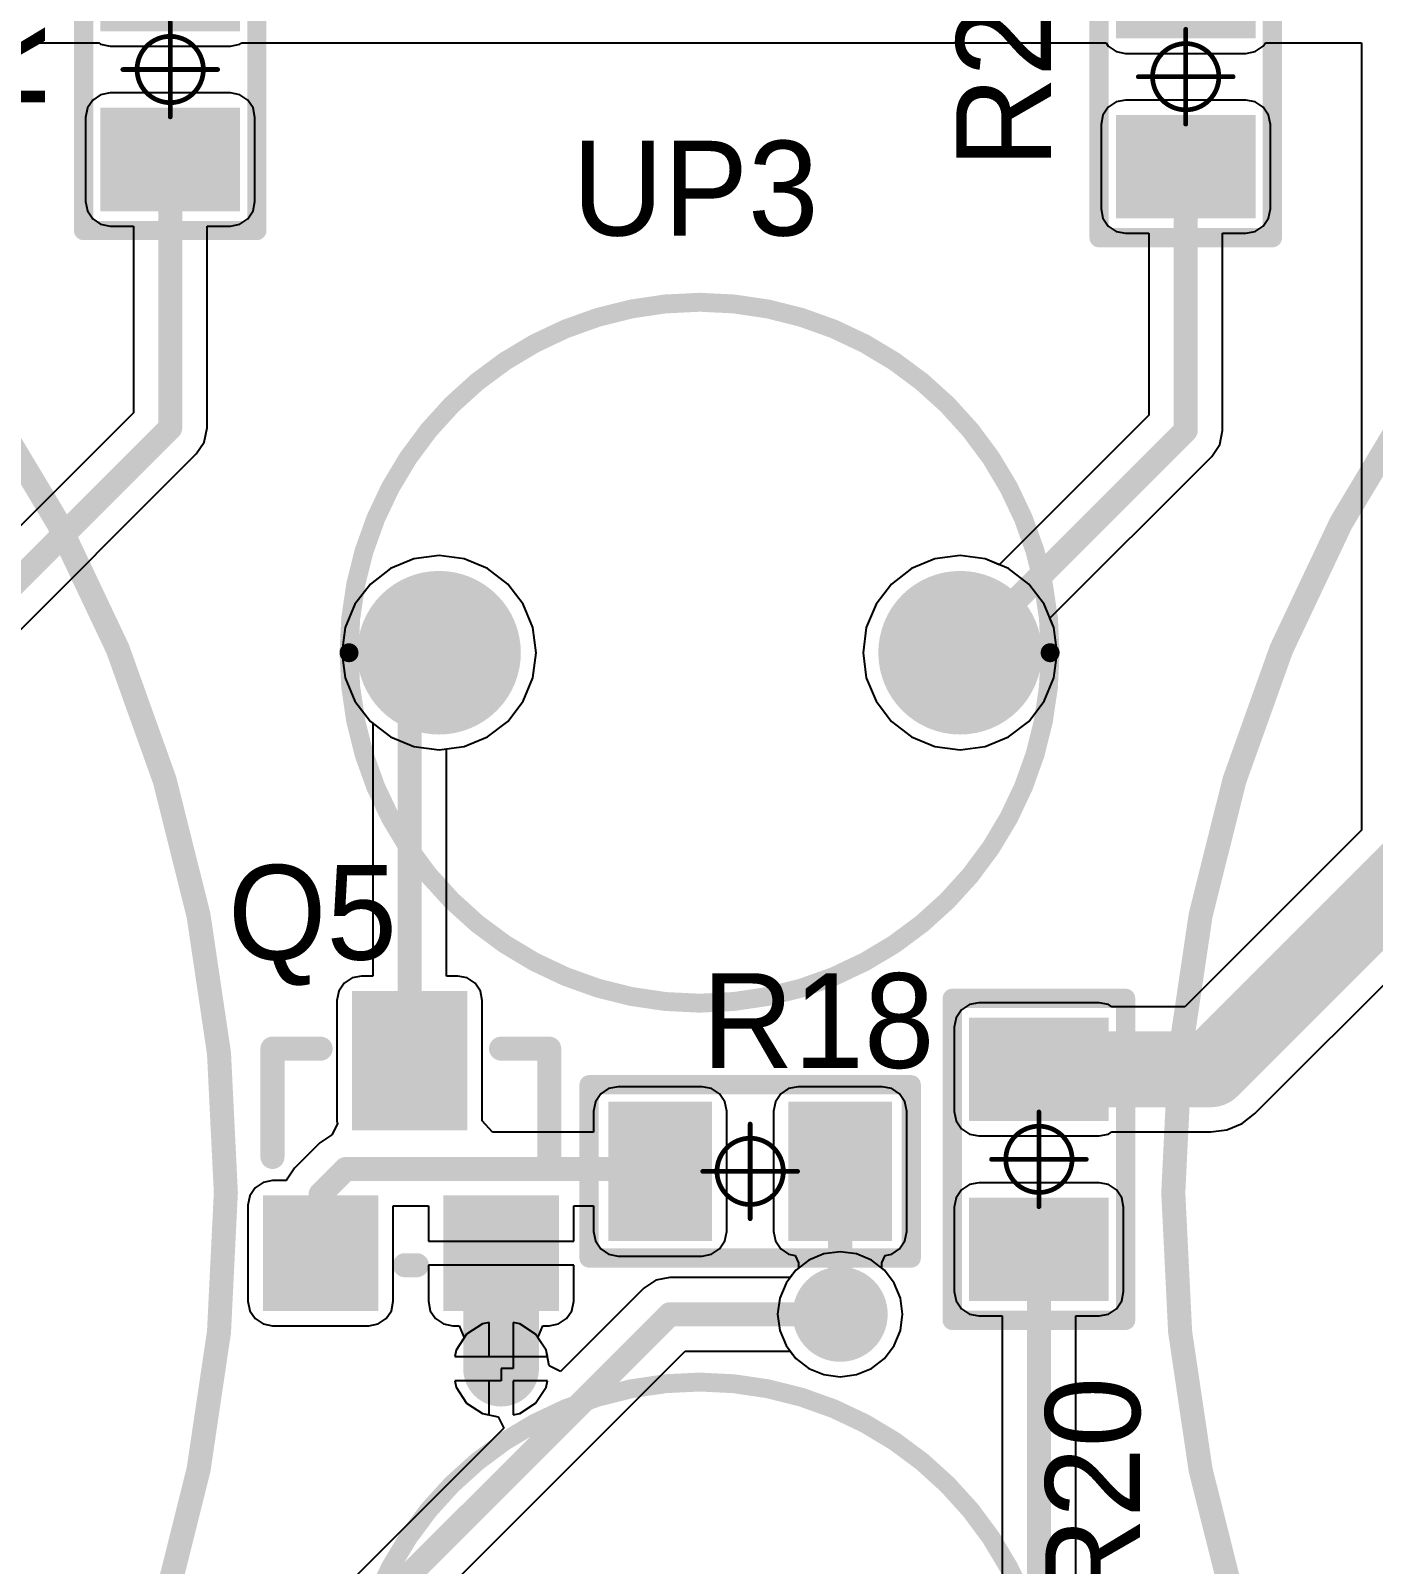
# Model space of a CAD drawing. Header units: millimetres. Extents: x 0.99 to 9.85, y 0.8 to 4.18.
# Drawn here: x 6.411 to 6.969, y 2.913 to 3.55 of the extents above; entities that cross this region are included whole.
import ezdxf

# ---------------------------------------------------------------- set-up
doc = ezdxf.new("R2010")
doc.units = ezdxf.units.MM
doc.header["$MEASUREMENT"] = 0
for name, color, linetype in [('BottomLayer', 5, 'Continuous'), ('BottomSolder', 6, 'Continuous'), ('Mechanical15', 56, 'Continuous'), ('MultiLayer', 9, 'Continuous'), ('PadHoleLayer', 156, 'Continuous'), ('TopLayer', 1, 'Continuous'), ('TopOverlay', 2, 'Continuous'), ('TopPaste', 8, 'Continuous'), ('TopSolder', 216, 'Continuous'), ('ViaHoleLayer', 16, 'Continuous')]:
    doc.layers.add(name, color=color, linetype=linetype)

# ---------------------------------------------------------------- blocks, each defined once
blk = doc.blocks.new('SOT_23_73')
at = {"layer": 'TopLayer'}
for points in [[(0.0195, 0.065), (-0.0205, 0.065), (0.0195, 0.015), (-0.0205, 0.015)], [(-0.0175, -0.02), (-0.0575, -0.02), (-0.0175, -0.06), (-0.0575, -0.06)], [(0.0575, -0.02), (0.0175, -0.02), (0.0575, -0.06), (0.0175, -0.06)]]:
    blk.add_solid(points, dxfattribs=at)
at = {"layer": 'TopOverlay', "const_width": 0.01}
for points in [[(-0.0575, 0), (-0.0575, 0.045)], [(-0.0575, 0.045), (-0.0375, 0.045)], [(0.0375, 0.045), (0.0575, 0.045)], [(0.0575, 0), (0.0575, 0.045)], [(-0.0025, -0.045), (0.0025, -0.045)]]:
    blk.add_lwpolyline(points, dxfattribs=at)
at = {"layer": 'TopOverlay', "const_width": 0.005}
for points in [[(-0.06, 0.045, 1), (-0.055, 0.045, 1)], [(-0.06, 0.045, 1), (-0.055, 0.045, 1)], [(-0.04, 0.045, 1), (-0.035, 0.045, 1)], [(0.035, 0.045, 1), (0.04, 0.045, 1)], [(0.055, 0.045, 1), (0.06, 0.045, 1)], [(0.055, 0.045, 1), (0.06, 0.045, 1)], [(-0.06, 0, 1), (-0.055, 0, 1)], [(0.055, 0, 1), (0.06, 0, 1)], [(-0.005, -0.045, 1), (0, -0.045, 1)], [(0, -0.045, 1), (0.005, -0.045, 1)]]:
    blk.add_lwpolyline(points, format="xyb", close=True, dxfattribs=at)
at = {"layer": 'TopPaste'}
for points in [[(0.0195, 0.065), (-0.0205, 0.065), (0.0195, 0.015), (-0.0205, 0.015)], [(-0.0175, -0.02), (-0.0575, -0.02), (-0.0175, -0.06), (-0.0575, -0.06)], [(0.0575, -0.02), (0.0175, -0.02), (0.0575, -0.06), (0.0175, -0.06)]]:
    blk.add_solid(points, dxfattribs=at)
at = {"layer": 'TopSolder'}
for points in [[(0.0235, 0.069), (-0.0245, 0.069), (0.0235, 0.011), (-0.0245, 0.011)], [(-0.0135, -0.016), (-0.0615, -0.016), (-0.0135, -0.064), (-0.0615, -0.064)], [(0.0615, -0.016), (0.0135, -0.016), (0.0615, -0.064), (0.0135, -0.064)]]:
    blk.add_solid(points, dxfattribs=at)
blk = doc.blocks.new('R_0805_L_78')
at = {"layer": 'Mechanical15', "const_width": 0.00197}
for points in [[(0, 0.01969), (0, -0.01969)], [(-0.01969, 0), (0.01969, 0)]]:
    blk.add_lwpolyline(points, dxfattribs=at)
at = {"layer": 'Mechanical15'}
for points, const_width in [([(-0.00049, 0.01969, 1), (0.00049, 0.01969, 1)], 0.000984), ([(0.01378, 0, 1), (-0.01378, 0, 1)], 0.00197), ([(-0.02018, 0, 1), (-0.01919, 0, 1)], 0.000984), ([(-0.01427, 0, 1), (-0.01329, 0, 1)], 0.000984), ([(0.01329, 0, 1), (0.01427, 0, 1)], 0.000984), ([(0.01919, 0, 1), (0.02018, 0, 1)], 0.000984), ([(-0.00049, -0.01969, 1), (0.00049, -0.01969, 1)], 0.000984)]:
    blk.add_lwpolyline(points, format="xyb", close=True, dxfattribs=dict(at, const_width=const_width))
at = {"layer": 'TopLayer'}
for points in [[(-0.0199, -0.025), (-0.0199, 0.025), (-0.0549, -0.025), (-0.0549, 0.025)], [(0.0549, -0.025), (0.0549, 0.025), (0.0199, -0.025), (0.0199, 0.025)]]:
    blk.add_solid(points, dxfattribs=at)
at = {"layer": 'TopOverlay', "const_width": 0.008}
for points in [[(-0.06693, 0.036), (0.06693, 0.036)], [(-0.06693, 0.036), (-0.06693, -0.036)], [(0.06693, 0.036), (0.06693, -0.036)], [(-0.06693, -0.036), (0.06693, -0.036)]]:
    blk.add_lwpolyline(points, dxfattribs=at)
at = {"layer": 'TopOverlay', "const_width": 0.004}
for points in [[(-0.06893, 0.036, 1), (-0.06493, 0.036, 1)], [(-0.06893, 0.036, 1), (-0.06493, 0.036, 1)], [(0.06493, 0.036, 1), (0.06893, 0.036, 1)], [(0.06493, 0.036, 1), (0.06893, 0.036, 1)], [(-0.06893, -0.036, 1), (-0.06493, -0.036, 1)], [(-0.06893, -0.036, 1), (-0.06493, -0.036, 1)], [(0.06493, -0.036, 1), (0.06893, -0.036, 1)], [(0.06493, -0.036, 1), (0.06893, -0.036, 1)]]:
    blk.add_lwpolyline(points, format="xyb", close=True, dxfattribs=at)
at = {"layer": 'TopPaste'}
for points in [[(-0.0199, -0.025), (-0.0199, 0.025), (-0.0549, -0.025), (-0.0549, 0.025)], [(0.0549, -0.025), (0.0549, 0.025), (0.0199, -0.025), (0.0199, 0.025)]]:
    blk.add_solid(points, dxfattribs=at)
at = {"layer": 'TopSolder'}
for points in [[(-0.0159, -0.029), (-0.0159, 0.029), (-0.0589, -0.029), (-0.0589, 0.029)], [(0.0589, -0.029), (0.0589, 0.029), (0.0159, -0.029), (0.0159, 0.029)]]:
    blk.add_solid(points, dxfattribs=at)
blk = doc.blocks.new('R_0805_L_86')
at = {"layer": 'Mechanical15', "const_width": 0.00197}
for points in [[(0, 0.01969), (0, -0.01969)], [(0.01969, 0), (-0.01969, 0)]]:
    blk.add_lwpolyline(points, dxfattribs=at)
at = {"layer": 'Mechanical15'}
for points, const_width in [([(-0.00049, 0.01969, 1), (0.00049, 0.01969, 1)], 0.000984), ([(0.01378, 0, 1), (-0.01378, 0, 1)], 0.00197), ([(-0.02018, 0, 1), (-0.01919, 0, 1)], 0.000984), ([(-0.01427, 0, 1), (-0.01329, 0, 1)], 0.000984), ([(0.01329, 0, 1), (0.01427, 0, 1)], 0.000984), ([(0.01919, 0, 1), (0.02018, 0, 1)], 0.000984), ([(-0.00049, -0.01969, 1), (0.00049, -0.01969, 1)], 0.000984)]:
    blk.add_lwpolyline(points, format="xyb", close=True, dxfattribs=dict(at, const_width=const_width))
at = {"layer": 'TopLayer'}
for points in [[(-0.0199, -0.025), (-0.0199, 0.025), (-0.0549, -0.025), (-0.0549, 0.025)], [(0.0549, -0.025), (0.0549, 0.025), (0.0199, -0.025), (0.0199, 0.025)]]:
    blk.add_solid(points, dxfattribs=at)
at = {"layer": 'TopOverlay', "const_width": 0.008}
for points in [[(0.06693, 0.036), (-0.06693, 0.036)], [(-0.06693, 0.036), (-0.06693, -0.036)], [(0.06693, 0.036), (0.06693, -0.036)], [(0.06693, -0.036), (-0.06693, -0.036)]]:
    blk.add_lwpolyline(points, dxfattribs=at)
at = {"layer": 'TopOverlay', "const_width": 0.004}
for points in [[(-0.06893, 0.036, 1), (-0.06493, 0.036, 1)], [(-0.06893, 0.036, 1), (-0.06493, 0.036, 1)], [(0.06493, 0.036, 1), (0.06893, 0.036, 1)], [(0.06493, 0.036, 1), (0.06893, 0.036, 1)], [(-0.06893, -0.036, 1), (-0.06493, -0.036, 1)], [(-0.06893, -0.036, 1), (-0.06493, -0.036, 1)], [(0.06493, -0.036, 1), (0.06893, -0.036, 1)], [(0.06493, -0.036, 1), (0.06893, -0.036, 1)]]:
    blk.add_lwpolyline(points, format="xyb", close=True, dxfattribs=at)
at = {"layer": 'TopPaste'}
for points in [[(-0.0199, -0.025), (-0.0199, 0.025), (-0.0549, -0.025), (-0.0549, 0.025)], [(0.0549, -0.025), (0.0549, 0.025), (0.0199, -0.025), (0.0199, 0.025)]]:
    blk.add_solid(points, dxfattribs=at)
at = {"layer": 'TopSolder'}
for points in [[(-0.0159, -0.029), (-0.0159, 0.029), (-0.0589, -0.029), (-0.0589, 0.029)], [(0.0589, -0.029), (0.0589, 0.029), (0.0159, -0.029), (0.0159, 0.029)]]:
    blk.add_solid(points, dxfattribs=at)
blk = doc.blocks.new('R_0805_L_88')
at = {"layer": 'Mechanical15', "const_width": 0.00197}
for points in [[(0, -0.01969), (0, 0.01969)], [(0.01969, 0), (-0.01969, 0)]]:
    blk.add_lwpolyline(points, dxfattribs=at)
at = {"layer": 'Mechanical15'}
for points, const_width in [([(-0.00049, 0.01969, 1), (0.00049, 0.01969, 1)], 0.000984), ([(0.01378, 0, 1), (-0.01378, 0, 1)], 0.00197), ([(-0.02018, 0, 1), (-0.01919, 0, 1)], 0.000984), ([(-0.01427, 0, 1), (-0.01329, 0, 1)], 0.000984), ([(0.01329, 0, 1), (0.01427, 0, 1)], 0.000984), ([(0.01919, 0, 1), (0.02018, 0, 1)], 0.000984), ([(-0.00049, -0.01969, 1), (0.00049, -0.01969, 1)], 0.000984)]:
    blk.add_lwpolyline(points, format="xyb", close=True, dxfattribs=dict(at, const_width=const_width))
at = {"layer": 'TopLayer'}
for points in [[(-0.0199, -0.025), (-0.0199, 0.025), (-0.0549, -0.025), (-0.0549, 0.025)], [(0.0549, -0.025), (0.0549, 0.025), (0.0199, -0.025), (0.0199, 0.025)]]:
    blk.add_solid(points, dxfattribs=at)
at = {"layer": 'TopOverlay', "const_width": 0.008}
for points in [[(0.06693, 0.036), (-0.06693, 0.036)], [(-0.06693, -0.036), (-0.06693, 0.036)], [(0.06693, -0.036), (0.06693, 0.036)], [(0.06693, -0.036), (-0.06693, -0.036)]]:
    blk.add_lwpolyline(points, dxfattribs=at)
at = {"layer": 'TopOverlay', "const_width": 0.004}
for points in [[(-0.06893, 0.036, 1), (-0.06493, 0.036, 1)], [(-0.06893, 0.036, 1), (-0.06493, 0.036, 1)], [(0.06493, 0.036, 1), (0.06893, 0.036, 1)], [(0.06493, 0.036, 1), (0.06893, 0.036, 1)], [(-0.06893, -0.036, 1), (-0.06493, -0.036, 1)], [(-0.06893, -0.036, 1), (-0.06493, -0.036, 1)], [(0.06493, -0.036, 1), (0.06893, -0.036, 1)], [(0.06493, -0.036, 1), (0.06893, -0.036, 1)]]:
    blk.add_lwpolyline(points, format="xyb", close=True, dxfattribs=at)
at = {"layer": 'TopPaste'}
for points in [[(-0.0199, -0.025), (-0.0199, 0.025), (-0.0549, -0.025), (-0.0549, 0.025)], [(0.0549, -0.025), (0.0549, 0.025), (0.0199, -0.025), (0.0199, 0.025)]]:
    blk.add_solid(points, dxfattribs=at)
at = {"layer": 'TopSolder'}
for points in [[(-0.0159, -0.029), (-0.0159, 0.029), (-0.0589, -0.029), (-0.0589, 0.029)], [(0.0589, -0.029), (0.0589, 0.029), (0.0159, -0.029), (0.0159, 0.029)]]:
    blk.add_solid(points, dxfattribs=at)
blk = doc.blocks.new('R_0805_L_89')
at = {"layer": 'Mechanical15', "const_width": 0.00197}
for points in [[(0, -0.01969), (0, 0.01969)], [(0.01969, 0), (-0.01969, 0)]]:
    blk.add_lwpolyline(points, dxfattribs=at)
at = {"layer": 'Mechanical15'}
for points, const_width in [([(-0.00049, 0.01969, 1), (0.00049, 0.01969, 1)], 0.000984), ([(0.01378, 0, 1), (-0.01378, 0, 1)], 0.00197), ([(-0.02018, 0, 1), (-0.01919, 0, 1)], 0.000984), ([(-0.01427, 0, 1), (-0.01329, 0, 1)], 0.000984), ([(0.01329, 0, 1), (0.01427, 0, 1)], 0.000984), ([(0.01919, 0, 1), (0.02018, 0, 1)], 0.000984), ([(-0.00049, -0.01969, 1), (0.00049, -0.01969, 1)], 0.000984)]:
    blk.add_lwpolyline(points, format="xyb", close=True, dxfattribs=dict(at, const_width=const_width))
at = {"layer": 'TopLayer'}
for points in [[(-0.0199, -0.025), (-0.0199, 0.025), (-0.0549, -0.025), (-0.0549, 0.025)], [(0.0549, -0.025), (0.0549, 0.025), (0.0199, -0.025), (0.0199, 0.025)]]:
    blk.add_solid(points, dxfattribs=at)
at = {"layer": 'TopOverlay', "const_width": 0.008}
for points in [[(0.06693, 0.036), (-0.06693, 0.036)], [(-0.06693, -0.036), (-0.06693, 0.036)], [(0.06693, -0.036), (0.06693, 0.036)], [(0.06693, -0.036), (-0.06693, -0.036)]]:
    blk.add_lwpolyline(points, dxfattribs=at)
at = {"layer": 'TopOverlay', "const_width": 0.004}
for points in [[(-0.06893, 0.036, 1), (-0.06493, 0.036, 1)], [(-0.06893, 0.036, 1), (-0.06493, 0.036, 1)], [(0.06493, 0.036, 1), (0.06893, 0.036, 1)], [(0.06493, 0.036, 1), (0.06893, 0.036, 1)], [(-0.06893, -0.036, 1), (-0.06493, -0.036, 1)], [(-0.06893, -0.036, 1), (-0.06493, -0.036, 1)], [(0.06493, -0.036, 1), (0.06893, -0.036, 1)], [(0.06493, -0.036, 1), (0.06893, -0.036, 1)]]:
    blk.add_lwpolyline(points, format="xyb", close=True, dxfattribs=at)
at = {"layer": 'TopPaste'}
for points in [[(-0.0199, -0.025), (-0.0199, 0.025), (-0.0549, -0.025), (-0.0549, 0.025)], [(0.0549, -0.025), (0.0549, 0.025), (0.0199, -0.025), (0.0199, 0.025)]]:
    blk.add_solid(points, dxfattribs=at)
at = {"layer": 'TopSolder'}
for points in [[(-0.0159, -0.029), (-0.0159, 0.029), (-0.0589, -0.029), (-0.0589, 0.029)], [(0.0589, -0.029), (0.0589, 0.029), (0.0159, -0.029), (0.0159, 0.029)]]:
    blk.add_solid(points, dxfattribs=at)
blk = doc.blocks.new('QS30_1_99')
at = {"layer": 'TopOverlay'}
for points, const_width in [([(0.59055, 0, 1), (-0.59055, 0, 1)], 0.01), ([(0.58805, 0, 1), (0.59305, 0, 1)], 0.005)]:
    blk.add_lwpolyline(points, format="xyb", close=True, dxfattribs=dict(at, const_width=const_width))
blk = doc.blocks.new('QS30_1_100')
at = {"layer": 'TopOverlay'}
for points, const_width in [([(0.59055, 0, 1), (-0.59055, 0, 1)], 0.01), ([(-0.59305, 0, 1), (-0.58805, 0, 1)], 0.005)]:
    blk.add_lwpolyline(points, format="xyb", close=True, dxfattribs=dict(at, const_width=const_width))
blk = doc.blocks.new('N____104')
at = {"layer": 'BottomLayer', "const_width": 0.03}
for points in [[(-0.12327, 0, 1), (-0.09327, 0, 1)], [(0.09327, 0, 1), (0.12327, 0, 1)]]:
    blk.add_lwpolyline(points, format="xyb", close=True, dxfattribs=at)
at = {"layer": 'BottomSolder', "const_width": 0.034}
for points in [[(-0.12527, 0, 1), (-0.09127, 0, 1)], [(0.09127, 0, 1), (0.12527, 0, 1)]]:
    blk.add_lwpolyline(points, format="xyb", close=True, dxfattribs=at)
at = {"layer": 'MultiLayer', "const_width": 0.03}
for points in [[(-0.12327, 0, 1), (-0.09327, 0, 1)], [(0.09327, 0, 1), (0.12327, 0, 1)]]:
    blk.add_lwpolyline(points, format="xyb", close=True, dxfattribs=at)
at = {"layer": 'PadHoleLayer', "const_width": 0.01575}
for points in [[(-0.11614, 0, 1), (-0.10039, 0, 1)], [(0.10039, 0, 1), (0.11614, 0, 1)]]:
    blk.add_lwpolyline(points, format="xyb", close=True, dxfattribs=at)
at = {"layer": 'TopLayer', "const_width": 0.03}
for points in [[(-0.12327, 0, 1), (-0.09327, 0, 1)], [(0.09327, 0, 1), (0.12327, 0, 1)]]:
    blk.add_lwpolyline(points, format="xyb", close=True, dxfattribs=at)
at = {"layer": 'TopOverlay'}
for points, const_width in [([(0.14567, 0, 1), (-0.14567, 0, 1)], 0.00787), ([(-0.14764, 0, 1), (-0.1437, 0, 1)], 0.00394), ([(0.1437, 0, 1), (0.14764, 0, 1)], 0.00394)]:
    blk.add_lwpolyline(points, format="xyb", close=True, dxfattribs=dict(at, const_width=const_width))
at = {"layer": 'TopSolder', "const_width": 0.034}
for points in [[(-0.12527, 0, 1), (-0.09127, 0, 1)], [(0.09127, 0, 1), (0.12527, 0, 1)]]:
    blk.add_lwpolyline(points, format="xyb", close=True, dxfattribs=at)
blk = doc.blocks.new('N____105')
at = {"layer": 'BottomLayer', "const_width": 0.03}
for points in [[(-0.12327, 0, 1), (-0.09327, 0, 1)], [(0.09327, 0, 1), (0.12327, 0, 1)]]:
    blk.add_lwpolyline(points, format="xyb", close=True, dxfattribs=at)
at = {"layer": 'BottomSolder', "const_width": 0.034}
for points in [[(-0.12527, 0, 1), (-0.09127, 0, 1)], [(0.09127, 0, 1), (0.12527, 0, 1)]]:
    blk.add_lwpolyline(points, format="xyb", close=True, dxfattribs=at)
at = {"layer": 'MultiLayer', "const_width": 0.03}
for points in [[(-0.12327, 0, 1), (-0.09327, 0, 1)], [(0.09327, 0, 1), (0.12327, 0, 1)]]:
    blk.add_lwpolyline(points, format="xyb", close=True, dxfattribs=at)
at = {"layer": 'PadHoleLayer', "const_width": 0.01575}
for points in [[(-0.11614, 0, 1), (-0.10039, 0, 1)], [(0.10039, 0, 1), (0.11614, 0, 1)]]:
    blk.add_lwpolyline(points, format="xyb", close=True, dxfattribs=at)
at = {"layer": 'TopLayer', "const_width": 0.03}
for points in [[(-0.12327, 0, 1), (-0.09327, 0, 1)], [(0.09327, 0, 1), (0.12327, 0, 1)]]:
    blk.add_lwpolyline(points, format="xyb", close=True, dxfattribs=at)
at = {"layer": 'TopOverlay'}
for points, const_width in [([(0.14567, 0, 1), (-0.14567, 0, 1)], 0.00787), ([(-0.14764, 0, 1), (-0.1437, 0, 1)], 0.00394), ([(0.1437, 0, 1), (0.14764, 0, 1)], 0.00394)]:
    blk.add_lwpolyline(points, format="xyb", close=True, dxfattribs=dict(at, const_width=const_width))
at = {"layer": 'TopSolder', "const_width": 0.034}
for points in [[(-0.12527, 0, 1), (-0.09127, 0, 1)], [(0.09127, 0, 1), (0.12527, 0, 1)]]:
    blk.add_lwpolyline(points, format="xyb", close=True, dxfattribs=at)

msp = doc.modelspace()

# ---------------------------------------------------------------- linework, layer by layer
at = {"layer": 'BottomLayer'}
for p, q in [((6.57027, 3.33055), (6.56054, 3.32652)), ((6.58071, 3.33193), (6.57027, 3.33055)), ((6.59115, 3.33055), (6.58071, 3.33193)), ((6.60088, 3.32652), (6.59115, 3.33055)), ((6.7868, 3.33055), (6.77707, 3.32652)), ((6.79724, 3.33193), (6.7868, 3.33055)), ((6.80769, 3.33055), (6.79724, 3.33193)), ((6.81742, 3.32652), (6.80769, 3.33055)), ((6.56054, 3.32652), (6.55218, 3.32011)), ((6.60924, 3.32011), (6.60088, 3.32652)), ((6.77707, 3.32652), (6.76872, 3.32011)), ((6.82577, 3.32011), (6.81742, 3.32652)), ((6.55218, 3.32011), (6.54577, 3.31176)), ((6.61565, 3.31176), (6.60924, 3.32011)), ((6.76872, 3.32011), (6.7623, 3.31176)), ((6.83218, 3.31176), (6.82577, 3.32011)), ((6.54577, 3.31176), (6.54174, 3.30202)), ((6.61968, 3.30202), (6.61565, 3.31176)), ((6.7623, 3.31176), (6.75827, 3.30202)), ((6.83621, 3.30202), (6.83218, 3.31176)), ((6.54174, 3.30202), (6.54036, 3.29158)), ((6.62105, 3.29158), (6.61968, 3.30202)), ((6.75827, 3.30202), (6.7569, 3.29158)), ((6.83759, 3.29158), (6.83621, 3.30202)), ((6.54036, 3.29158), (6.54174, 3.28114)), ((6.61968, 3.28114), (6.62105, 3.29158)), ((6.7569, 3.29158), (6.75827, 3.28114)), ((6.83621, 3.28114), (6.83759, 3.29158)), ((6.54174, 3.28114), (6.54577, 3.27141)), ((6.61565, 3.27141), (6.61968, 3.28114)), ((6.75827, 3.28114), (6.7623, 3.27141)), ((6.83218, 3.27141), (6.83621, 3.28114)), ((6.54577, 3.27141), (6.55218, 3.26305)), ((6.60924, 3.26305), (6.61565, 3.27141)), ((6.7623, 3.27141), (6.76872, 3.26305)), ((6.82577, 3.26305), (6.83218, 3.27141)), ((6.55218, 3.26305), (6.56054, 3.25664)), ((6.60088, 3.25664), (6.60924, 3.26305)), ((6.76872, 3.26305), (6.77707, 3.25664)), ((6.81742, 3.25664), (6.82577, 3.26305)), ((6.56054, 3.25664), (6.57027, 3.25261)), ((6.57027, 3.25261), (6.58071, 3.25124)), ((6.58071, 3.25124), (6.59115, 3.25261)), ((6.59115, 3.25261), (6.60088, 3.25664)), ((6.77707, 3.25664), (6.7868, 3.25261)), ((6.7868, 3.25261), (6.79724, 3.25124)), ((6.79724, 3.25124), (6.80769, 3.25261)), ((6.80769, 3.25261), (6.81742, 3.25664)), ((6.74068, 3.04168), (6.73442, 3.03909)), ((6.7474, 3.04257), (6.74068, 3.04168)), ((6.75413, 3.04168), (6.7474, 3.04257)), ((6.76039, 3.03909), (6.75413, 3.04168)), ((6.72904, 3.03496), (6.72669, 3.03189)), ((6.73442, 3.03909), (6.72904, 3.03496)), ((6.76577, 3.03496), (6.76039, 3.03909)), ((6.7699, 3.02958), (6.76577, 3.03496)), ((6.67074, 3.03072), (6.66578, 3.02741)), ((6.6766, 3.03189), (6.67074, 3.03072)), ((6.72669, 3.03189), (6.6766, 3.03189)), ((6.77249, 3.02332), (6.7699, 3.02958)), ((6.66578, 3.02741), (6.63121, 2.99284)), ((6.77337, 3.0166), (6.77249, 3.02332)), ((6.77249, 3.00987), (6.77337, 3.0166)), ((6.59876, 3.01269), (6.59219, 3.00831)), ((6.6015, 3.01324), (6.59876, 3.01269)), ((6.6015, 2.999), (6.6015, 3.01324)), ((6.61424, 3.01269), (6.6115, 3.01324)), ((6.6115, 3.01324), (6.6115, 2.994)), ((6.62081, 3.00831), (6.61424, 3.01269)), ((6.7699, 3.00361), (6.77249, 3.00987)), ((6.59219, 3.00831), (6.58781, 3.00174)), ((6.62519, 3.00174), (6.62081, 3.00831)), ((6.76577, 2.99823), (6.7699, 3.00361)), ((6.56772, 2.88609), (6.68293, 3.0013)), ((6.58781, 3.00174), (6.58726, 2.999)), ((6.58726, 2.999), (6.6015, 2.999)), ((6.62649, 2.99519), (6.62519, 3.00174)), ((6.68293, 3.0013), (6.72669, 3.0013)), ((6.72669, 3.0013), (6.72904, 2.99823)), ((6.72904, 2.99823), (6.73442, 2.9941)), ((6.76039, 2.9941), (6.76577, 2.99823)), ((6.6115, 2.994), (6.6065, 2.994)), ((6.6065, 2.994), (6.6065, 2.989)), ((6.63121, 2.99284), (6.62649, 2.99519)), ((6.73442, 2.9941), (6.74068, 2.99151)), ((6.74068, 2.99151), (6.7474, 2.99063)), ((6.7474, 2.99063), (6.75413, 2.99151)), ((6.75413, 2.99151), (6.76039, 2.9941)), ((6.6065, 2.989), (6.58726, 2.989)), ((6.58726, 2.989), (6.58781, 2.98626)), ((6.58781, 2.98626), (6.59219, 2.97969)), ((6.59219, 2.97969), (6.59876, 2.97531)), ((6.59876, 2.97531), (6.60531, 2.97401)), ((6.60531, 2.97401), (6.60766, 2.96929)), ((6.60766, 2.96929), (5.74267, 2.10429))]:
    msp.add_line(p, q, dxfattribs=at)
for points, const_width in [([(6.73953, 3.0166, 1), (6.75528, 3.0166, 1)], 0.01575), ([(6.6741, 3.0166, 1), (6.6791, 3.0166, 1)], 0.005), ([(6.6741, 3.0166, 1), (6.6791, 3.0166, 1)], 0.005), ([(6.7449, 3.0166, 1), (6.7499, 3.0166, 1)], 0.005), ([(6.60158, 2.994, 1), (6.61142, 2.994, 1)], 0.00984)]:
    msp.add_lwpolyline(points, format="xyb", close=True, dxfattribs=dict(at, const_width=const_width))
at = {"layer": 'BottomLayer', "const_width": 0.01}
for points in [[(5.749, 2.089), (6.6766, 3.0166)], [(6.6766, 3.0166), (6.7474, 3.0166)]]:
    msp.add_lwpolyline(points, dxfattribs=at)
at = {"layer": 'BottomSolder'}
for points, const_width in [([(6.73753, 3.0166, 1), (6.75728, 3.0166, 1)], 0.01975), ([(6.59958, 2.994, 1), (6.61342, 2.994, 1)], 0.01384)]:
    msp.add_lwpolyline(points, format="xyb", close=True, dxfattribs=dict(at, const_width=const_width))
at = {"layer": 'MultiLayer'}
for points, const_width in [([(6.73953, 3.0166, 1), (6.75528, 3.0166, 1)], 0.01575), ([(6.60158, 2.994, 1), (6.61142, 2.994, 1)], 0.00984)]:
    msp.add_lwpolyline(points, format="xyb", close=True, dxfattribs=dict(at, const_width=const_width))
at = {"layer": 'PadHoleLayer', "const_width": 0.00787}
msp.add_lwpolyline([(6.74347, 3.0166, 1), (6.75134, 3.0166, 1)], format="xyb", close=True, dxfattribs=at)
at = {"layer": 'TopLayer'}
for p, q in [((5.32543, 3.54503), (6.43928, 3.54503)), ((6.43928, 3.54503), (6.4401, 3.54448)), ((6.4401, 3.54448), (6.444, 3.5437)), ((6.494, 3.5437), (6.49791, 3.54448)), ((6.49791, 3.54448), (6.49873, 3.54503)), ((6.49873, 3.54503), (6.8579, 3.54503)), ((6.8579, 3.54503), (6.85879, 3.5437)), ((6.92321, 3.5437), (6.9241, 3.54503)), ((6.9241, 3.54503), (6.96403, 3.54503)), ((6.96403, 3.54503), (6.96403, 3.21776)), ((6.444, 3.5437), (6.494, 3.5437)), ((6.85879, 3.5437), (6.8621, 3.54149)), ((6.8621, 3.54149), (6.866, 3.54071)), ((6.866, 3.54071), (6.916, 3.54071)), ((6.916, 3.54071), (6.9199, 3.54149)), ((6.9199, 3.54149), (6.92321, 3.5437)), ((6.43679, 3.5213), (6.43458, 3.518)), ((6.4401, 3.52352), (6.43679, 3.5213)), ((6.444, 3.52429), (6.4401, 3.52352)), ((6.494, 3.52429), (6.444, 3.52429)), ((6.49791, 3.52352), (6.494, 3.52429)), ((6.50121, 3.5213), (6.49791, 3.52352)), ((6.50342, 3.518), (6.50121, 3.5213)), ((6.8621, 3.52052), (6.85879, 3.51831)), ((6.866, 3.5213), (6.8621, 3.52052)), ((6.916, 3.5213), (6.866, 3.5213)), ((6.9199, 3.52052), (6.916, 3.5213)), ((6.92321, 3.51831), (6.9199, 3.52052)), ((6.43458, 3.518), (6.43381, 3.5141)), ((6.43381, 3.5141), (6.43381, 3.4791)), ((6.5042, 3.5141), (6.50342, 3.518)), ((6.5042, 3.4791), (6.5042, 3.5141)), ((6.85658, 3.515), (6.8558, 3.5111)), ((6.85879, 3.51831), (6.85658, 3.515)), ((6.92542, 3.515), (6.92321, 3.51831)), ((6.92619, 3.5111), (6.92542, 3.515)), ((6.8558, 3.5111), (6.8558, 3.4761)), ((6.92619, 3.4761), (6.92619, 3.5111)), ((6.43381, 3.4791), (6.43458, 3.47519)), ((6.43458, 3.47519), (6.43679, 3.47189)), ((6.50121, 3.47189), (6.50342, 3.47519)), ((6.50342, 3.47519), (6.5042, 3.4791)), ((6.8558, 3.4761), (6.85658, 3.4722)), ((6.92542, 3.4722), (6.92619, 3.4761)), ((6.43679, 3.47189), (6.4401, 3.46968)), ((6.4401, 3.46968), (6.444, 3.4689)), ((6.444, 3.4689), (6.45371, 3.4689)), ((6.45371, 3.4689), (6.45371, 3.39134)), ((6.4843, 3.385), (6.4843, 3.4689)), ((6.4843, 3.4689), (6.494, 3.4689)), ((6.494, 3.4689), (6.49791, 3.46968)), ((6.49791, 3.46968), (6.50121, 3.47189)), ((6.85658, 3.4722), (6.85879, 3.46889)), ((6.85879, 3.46889), (6.8621, 3.46668)), ((6.9199, 3.46668), (6.92321, 3.46889)), ((6.92321, 3.46889), (6.92542, 3.4722)), ((6.8621, 3.46668), (6.866, 3.46591)), ((6.866, 3.46591), (6.8757, 3.46591)), ((6.8757, 3.46591), (6.8757, 3.39033)), ((6.90629, 3.384), (6.90629, 3.46591)), ((6.90629, 3.46591), (6.916, 3.46591)), ((6.916, 3.46591), (6.9199, 3.46668)), ((6.45371, 3.39134), (6.29486, 3.23249)), ((6.48313, 3.37915), (6.4843, 3.385)), ((6.8757, 3.39033), (6.81351, 3.32814)), ((6.47982, 3.37419), (6.48313, 3.37915)), ((6.90513, 3.37814), (6.90629, 3.384)), ((6.32096, 3.21534), (6.47982, 3.37419)), ((6.83459, 3.30596), (6.90181, 3.37318)), ((6.90181, 3.37318), (6.90513, 3.37814)), ((6.57027, 3.33055), (6.56054, 3.32652)), ((6.58071, 3.33193), (6.57027, 3.33055)), ((6.59115, 3.33055), (6.58071, 3.33193)), ((6.60088, 3.32652), (6.59115, 3.33055)), ((6.7868, 3.33055), (6.77707, 3.32652)), ((6.79724, 3.33193), (6.7868, 3.33055)), ((6.80769, 3.33055), (6.79724, 3.33193)), ((6.81351, 3.32814), (6.80769, 3.33055)), ((6.56054, 3.32652), (6.55218, 3.32011)), ((6.60924, 3.32011), (6.60088, 3.32652)), ((6.77707, 3.32652), (6.76872, 3.32011)), ((6.55218, 3.32011), (6.54577, 3.31176)), ((6.61565, 3.31176), (6.60924, 3.32011)), ((6.76872, 3.32011), (6.7623, 3.31176)), ((6.54577, 3.31176), (6.54174, 3.30202)), ((6.61968, 3.30202), (6.61565, 3.31176)), ((6.7623, 3.31176), (6.75827, 3.30202)), ((6.83621, 3.30202), (6.83459, 3.30596)), ((6.54174, 3.30202), (6.54036, 3.29158)), ((6.62105, 3.29158), (6.61968, 3.30202)), ((6.75827, 3.30202), (6.7569, 3.29158)), ((6.83759, 3.29158), (6.83621, 3.30202)), ((6.54036, 3.29158), (6.54174, 3.28114)), ((6.61968, 3.28114), (6.62105, 3.29158)), ((6.7569, 3.29158), (6.75827, 3.28114)), ((6.83621, 3.28114), (6.83759, 3.29158)), ((6.54174, 3.28114), (6.54577, 3.27141)), ((6.61565, 3.27141), (6.61968, 3.28114)), ((6.75827, 3.28114), (6.7623, 3.27141)), ((6.83218, 3.27141), (6.83621, 3.28114)), ((6.54577, 3.27141), (6.55218, 3.26305)), ((6.60924, 3.26305), (6.61565, 3.27141)), ((6.7623, 3.27141), (6.76872, 3.26305)), ((6.82577, 3.26305), (6.83218, 3.27141)), ((6.55218, 3.26305), (6.55321, 3.26227)), ((6.55321, 3.26227), (6.55321, 3.1572)), ((6.60088, 3.25664), (6.60924, 3.26305)), ((6.76872, 3.26305), (6.77707, 3.25664)), ((6.81742, 3.25664), (6.82577, 3.26305)), ((6.58379, 3.25164), (6.59115, 3.25261)), ((6.58379, 3.1572), (6.58379, 3.25164)), ((6.59115, 3.25261), (6.60088, 3.25664)), ((6.77707, 3.25664), (6.7868, 3.25261)), ((6.7868, 3.25261), (6.79724, 3.25124)), ((6.79724, 3.25124), (6.80769, 3.25261)), ((6.80769, 3.25261), (6.81742, 3.25664)), ((6.96403, 3.21776), (6.89065, 3.14438)), ((6.91977, 3.10004), (7.00836, 3.18864)), ((6.5446, 3.15642), (6.54129, 3.15421)), ((6.5485, 3.1572), (6.5446, 3.15642)), ((6.55321, 3.1572), (6.5485, 3.1572)), ((6.5885, 3.1572), (6.58379, 3.1572)), ((6.5924, 3.15642), (6.5885, 3.1572)), ((6.59571, 3.15421), (6.5924, 3.15642)), ((6.53908, 3.1509), (6.5383, 3.147)), ((6.54129, 3.15421), (6.53908, 3.1509)), ((6.59792, 3.1509), (6.59571, 3.15421)), ((6.5987, 3.147), (6.59792, 3.1509)), ((6.5383, 3.147), (6.5383, 3.097)), ((6.5987, 3.097), (6.5987, 3.147)), ((6.79779, 3.14311), (6.79558, 3.13981)), ((6.8011, 3.14532), (6.79779, 3.14311)), ((6.805, 3.1461), (6.8011, 3.14532)), ((6.855, 3.1461), (6.805, 3.1461)), ((6.8589, 3.14532), (6.855, 3.1461)), ((6.86032, 3.14438), (6.8589, 3.14532)), ((6.89065, 3.14438), (6.86032, 3.14438)), ((6.79558, 3.13981), (6.7948, 3.1359)), ((6.7948, 3.1359), (6.7948, 3.1009)), ((6.6551, 3.1112), (6.6512, 3.11042)), ((6.6901, 3.1112), (6.6551, 3.1112)), ((6.694, 3.11042), (6.6901, 3.1112)), ((6.7299, 3.1112), (6.726, 3.11042)), ((6.7649, 3.1112), (6.7299, 3.1112)), ((6.76881, 3.11042), (6.7649, 3.1112)), ((6.64568, 3.10491), (6.64491, 3.101)), ((6.64789, 3.10821), (6.64568, 3.10491)), ((6.6512, 3.11042), (6.64789, 3.10821)), ((6.69731, 3.10821), (6.694, 3.11042)), ((6.69952, 3.10491), (6.69731, 3.10821)), ((6.7003, 3.101), (6.69952, 3.10491)), ((6.72049, 3.10491), (6.71971, 3.101)), ((6.7227, 3.10821), (6.72049, 3.10491)), ((6.726, 3.11042), (6.7227, 3.10821)), ((6.77211, 3.10821), (6.76881, 3.11042)), ((6.77432, 3.10491), (6.77211, 3.10821)), ((6.7751, 3.101), (6.77432, 3.10491)), ((6.64491, 3.101), (6.64491, 3.09229)), ((6.7003, 3.051), (6.7003, 3.101)), ((6.71971, 3.101), (6.71971, 3.051)), ((6.7751, 3.051), (6.7751, 3.101)), ((6.7948, 3.1009), (6.79558, 3.097)), ((6.91439, 3.09591), (6.91977, 3.10004)), ((6.53855, 3.09575), (6.53615, 3.09113)), ((6.5383, 3.097), (6.53855, 3.09575)), ((6.60286, 3.09229), (6.5987, 3.097)), ((6.64491, 3.09229), (6.60286, 3.09229)), ((6.79558, 3.097), (6.79779, 3.0937)), ((6.79779, 3.0937), (6.8011, 3.09149)), ((6.8589, 3.09149), (6.86032, 3.09243)), ((6.86032, 3.09243), (6.9014, 3.09243)), ((6.9014, 3.09243), (6.90813, 3.09332)), ((6.90813, 3.09332), (6.91439, 3.09591)), ((6.53119, 3.08781), (6.52069, 3.07731)), ((6.53493, 3.09031), (6.53119, 3.08781)), ((6.53615, 3.09113), (6.53493, 3.09031)), ((6.8011, 3.09149), (6.805, 3.09071)), ((6.805, 3.09071), (6.855, 3.09071)), ((6.855, 3.09071), (6.8589, 3.09149)), ((6.52069, 3.07731), (6.51737, 3.07235)), ((6.50429, 3.06921), (6.50208, 3.0659)), ((6.5076, 3.07142), (6.50429, 3.06921)), ((6.5115, 3.0722), (6.5076, 3.07142)), ((6.51734, 3.0722), (6.5115, 3.0722)), ((6.51737, 3.07235), (6.51734, 3.0722)), ((6.79779, 3.06831), (6.79558, 3.065)), ((6.8011, 3.07052), (6.79779, 3.06831)), ((6.805, 3.0713), (6.8011, 3.07052)), ((6.855, 3.0713), (6.805, 3.0713)), ((6.8589, 3.07052), (6.855, 3.0713)), ((6.86221, 3.06831), (6.8589, 3.07052)), ((6.86442, 3.065), (6.86221, 3.06831)), ((6.50208, 3.0659), (6.5013, 3.062)), ((6.5013, 3.062), (6.5013, 3.022)), ((6.5617, 3.022), (6.5617, 3.06171)), ((6.5617, 3.06171), (6.5763, 3.06171)), ((6.5763, 3.06171), (6.5763, 3.047)), ((6.6367, 3.047), (6.6367, 3.06171)), ((6.6367, 3.06171), (6.64491, 3.06171)), ((6.64491, 3.06171), (6.64491, 3.051)), ((6.79558, 3.065), (6.7948, 3.0611)), ((6.7948, 3.0611), (6.7948, 3.0261)), ((6.86519, 3.0611), (6.86442, 3.065)), ((6.86519, 3.0261), (6.86519, 3.0611)), ((6.64491, 3.051), (6.64568, 3.0471)), ((6.69952, 3.0471), (6.7003, 3.051)), ((6.71971, 3.051), (6.72049, 3.0471)), ((6.77432, 3.0471), (6.7751, 3.051)), ((6.5763, 3.047), (6.6065, 3.047)), ((6.6065, 3.047), (6.6367, 3.047)), ((6.64568, 3.0471), (6.64789, 3.04379)), ((6.64789, 3.04379), (6.6512, 3.04158)), ((6.6512, 3.04158), (6.6551, 3.04081)), ((6.6551, 3.04081), (6.6901, 3.04081)), ((6.6901, 3.04081), (6.694, 3.04158)), ((6.694, 3.04158), (6.69731, 3.04379)), ((6.69731, 3.04379), (6.69952, 3.0471)), ((6.72049, 3.0471), (6.7227, 3.04379)), ((6.7227, 3.04379), (6.726, 3.04158)), ((6.726, 3.04158), (6.72875, 3.04104)), ((6.72875, 3.04104), (6.73004, 3.03794)), ((6.76477, 3.03794), (6.76606, 3.04104)), ((6.76606, 3.04104), (6.76881, 3.04158)), ((6.76881, 3.04158), (6.77211, 3.04379)), ((6.77211, 3.04379), (6.77432, 3.0471)), ((6.6065, 3.037), (6.5763, 3.037)), ((6.5763, 3.037), (6.5763, 3.022)), ((6.6367, 3.037), (6.6065, 3.037)), ((6.6367, 3.022), (6.6367, 3.037)), ((6.72904, 3.03496), (6.72491, 3.02958)), ((6.73015, 3.03581), (6.72904, 3.03496)), ((6.73004, 3.03794), (6.73015, 3.03581)), ((6.76466, 3.03581), (6.76477, 3.03794)), ((6.76577, 3.03496), (6.76466, 3.03581)), ((6.7699, 3.02958), (6.76577, 3.03496)), ((6.72491, 3.02958), (6.72232, 3.02332)), ((6.77249, 3.02332), (6.7699, 3.02958)), ((6.5013, 3.022), (6.50208, 3.0181)), ((6.56092, 3.0181), (6.5617, 3.022)), ((6.5763, 3.022), (6.57708, 3.0181)), ((6.63592, 3.0181), (6.6367, 3.022)), ((6.72232, 3.02332), (6.72143, 3.0166)), ((6.77337, 3.0166), (6.77249, 3.02332)), ((6.7948, 3.0261), (6.79558, 3.0222)), ((6.79558, 3.0222), (6.79779, 3.01889)), ((6.86221, 3.01889), (6.86442, 3.0222)), ((6.86442, 3.0222), (6.86519, 3.0261)), ((6.50208, 3.0181), (6.50429, 3.01479)), ((6.55871, 3.01479), (6.56092, 3.0181)), ((6.57708, 3.0181), (6.57929, 3.01479)), ((6.63371, 3.01479), (6.63592, 3.0181)), ((6.72143, 3.0166), (6.72232, 3.00987)), ((6.77249, 3.00987), (6.77337, 3.0166)), ((6.79779, 3.01889), (6.8011, 3.01668)), ((6.8011, 3.01668), (6.805, 3.01591)), ((6.805, 3.01591), (6.8147, 3.01591)), ((6.8147, 3.01591), (6.8147, 2.88411)), ((6.84529, 2.87552), (6.84529, 3.01591)), ((6.84529, 3.01591), (6.855, 3.01591)), ((6.855, 3.01591), (6.8589, 3.01668)), ((6.8589, 3.01668), (6.86221, 3.01889)), ((6.50429, 3.01479), (6.5076, 3.01258)), ((6.5076, 3.01258), (6.5115, 3.0118)), ((6.5115, 3.0118), (6.5515, 3.0118)), ((6.5515, 3.0118), (6.5554, 3.01258)), ((6.5554, 3.01258), (6.55871, 3.01479)), ((6.57929, 3.01479), (6.5826, 3.01258)), ((6.5826, 3.01258), (6.5865, 3.0118)), ((6.5865, 3.0118), (6.58912, 3.0118)), ((6.58912, 3.0118), (6.59119, 3.0068)), ((6.62181, 3.0068), (6.62388, 3.0118)), ((6.62388, 3.0118), (6.6265, 3.0118)), ((6.6265, 3.0118), (6.6304, 3.01258)), ((6.6304, 3.01258), (6.63371, 3.01479)), ((6.72232, 3.00987), (6.72491, 3.00361)), ((6.7699, 3.00361), (6.77249, 3.00987)), ((6.59119, 3.0068), (6.58781, 3.00174)), ((6.62519, 3.00174), (6.62181, 3.0068)), ((6.72491, 3.00361), (6.72904, 2.99823)), ((6.76577, 2.99823), (6.7699, 3.00361)), ((6.58781, 3.00174), (6.58726, 2.999)), ((6.58726, 2.999), (6.62574, 2.999)), ((6.62574, 2.999), (6.62519, 3.00174)), ((6.72904, 2.99823), (6.73442, 2.9941)), ((6.76039, 2.9941), (6.76577, 2.99823)), ((6.73442, 2.9941), (6.74068, 2.99151)), ((6.74068, 2.99151), (6.7474, 2.99063)), ((6.7474, 2.99063), (6.75413, 2.99151)), ((6.75413, 2.99151), (6.76039, 2.9941)), ((6.6015, 2.989), (6.58726, 2.989)), ((6.58726, 2.989), (6.58781, 2.98626)), ((6.58781, 2.98626), (6.59219, 2.97969)), ((6.6015, 2.97476), (6.6015, 2.989)), ((6.62574, 2.989), (6.6115, 2.989)), ((6.6115, 2.989), (6.6115, 2.97476)), ((6.62081, 2.97969), (6.62519, 2.98626)), ((6.62519, 2.98626), (6.62574, 2.989)), ((6.59219, 2.97969), (6.59876, 2.97531)), ((6.61424, 2.97531), (6.62081, 2.97969)), ((6.59876, 2.97531), (6.6015, 2.97476)), ((6.6115, 2.97476), (6.61424, 2.97531))]:
    msp.add_line(p, q, dxfattribs=at)
for points, const_width in [([(6.469, 3.385), (6.469, 3.4966)], 0.01), ([(6.891, 3.384), (6.891, 3.4936)], 0.01), ([(6.30567, 3.22167), (6.469, 3.385)], 0.01), ([(6.79858, 3.29158), (6.891, 3.384)], 0.01), ([(6.5685, 3.27937), (6.58071, 3.29158)], 0.01), ([(6.79724, 3.29158), (6.79858, 3.29158)], 0.01), ([(6.5685, 3.122), (6.5685, 3.27937)], 0.01), ([(6.9014, 3.1184), (6.99, 3.207)], 0.0315), ([(6.83, 3.1184), (6.9014, 3.1184)], 0.0315), ([(6.5315, 3.0665), (6.542, 3.077)], 0.01), ([(6.542, 3.077), (6.67063, 3.077)], 0.01), ([(6.7474, 3.0166), (6.7474, 3.076)], 0.01), ([(6.5315, 3.042), (6.5315, 3.0665)], 0.01), ([(6.6065, 2.994), (6.6065, 3.042)], 0.0315), ([(6.83, 2.87552), (6.83, 3.0436)], 0.01)]:
    msp.add_lwpolyline(points, dxfattribs=dict(at, const_width=const_width))
for points, const_width in [([(6.4665, 3.4966, 1), (6.4715, 3.4966, 1)], 0.005), ([(6.8885, 3.4936, 1), (6.8935, 3.4936, 1)], 0.005), ([(6.4665, 3.385, 1), (6.4715, 3.385, 1)], 0.005), ([(6.4665, 3.385, 1), (6.4715, 3.385, 1)], 0.005), ([(6.8885, 3.384, 1), (6.8935, 3.384, 1)], 0.005), ([(6.8885, 3.384, 1), (6.8935, 3.384, 1)], 0.005), ([(6.57821, 3.29158, 1), (6.58321, 3.29158, 1)], 0.005), ([(6.79474, 3.29158, 1), (6.79974, 3.29158, 1)], 0.005), ([(6.79608, 3.29158, 1), (6.80108, 3.29158, 1)], 0.005), ([(6.79608, 3.29158, 1), (6.80108, 3.29158, 1)], 0.005), ([(6.566, 3.27937, 1), (6.571, 3.27937, 1)], 0.005), ([(6.566, 3.27937, 1), (6.571, 3.27937, 1)], 0.005), ([(6.82212, 3.1184, 1), (6.83787, 3.1184, 1)], 0.01575), ([(6.89353, 3.1184, 1), (6.90928, 3.1184, 1)], 0.01575), ([(6.89353, 3.1184, 1), (6.90928, 3.1184, 1)], 0.01575), ([(6.566, 3.122, 1), (6.571, 3.122, 1)], 0.005), ([(6.5395, 3.077, 1), (6.5445, 3.077, 1)], 0.005), ([(6.5395, 3.077, 1), (6.5445, 3.077, 1)], 0.005), ([(6.66813, 3.077, 1), (6.67313, 3.077, 1)], 0.005), ([(6.7449, 3.076, 1), (6.7499, 3.076, 1)], 0.005), ([(6.529, 3.0665, 1), (6.534, 3.0665, 1)], 0.005), ([(6.529, 3.0665, 1), (6.534, 3.0665, 1)], 0.005), ([(6.59863, 3.042, 1), (6.61437, 3.042, 1)], 0.01575), ([(6.8275, 3.0436, 1), (6.8325, 3.0436, 1)], 0.005), ([(6.529, 3.042, 1), (6.534, 3.042, 1)], 0.005), ([(6.73953, 3.0166, 1), (6.75528, 3.0166, 1)], 0.01575), ([(6.7449, 3.0166, 1), (6.7499, 3.0166, 1)], 0.005), ([(6.59863, 2.994, 1), (6.61437, 2.994, 1)], 0.01575), ([(6.60158, 2.994, 1), (6.61142, 2.994, 1)], 0.00984)]:
    msp.add_lwpolyline(points, format="xyb", close=True, dxfattribs=dict(at, const_width=const_width))
at = {"layer": 'TopSolder'}
for points, const_width in [([(6.73753, 3.0166, 1), (6.75728, 3.0166, 1)], 0.01975), ([(6.59958, 2.994, 1), (6.61342, 2.994, 1)], 0.01384)]:
    msp.add_lwpolyline(points, format="xyb", close=True, dxfattribs=dict(at, const_width=const_width))
at = {"layer": 'ViaHoleLayer', "const_width": 0.00492}
msp.add_lwpolyline([(6.60404, 2.994, 1), (6.60896, 2.994, 1)], format="xyb", close=True, dxfattribs=at)

# ---------------------------------------------------------------- block references
for name, p in [('QS30_1_99', (5.90157, 3.06717)), ('QS30_1_100', (7.47638, 3.06717)), ('N____104', (6.68898, 3.29158)), ('SOT_23_73', (6.569, 3.082)), ('N____105', (6.68898, 2.84276))]:
    msp.add_blockref(name, p)
for name, p, rotation in [('R_0805_L_78', (6.469, 3.534), 90), ('R_0805_L_89', (6.891, 3.531), 270), ('R_0805_L_88', (6.83, 3.081), 270), ('R_0805_L_86', (6.71, 3.076), 180)]:
    msp.add_blockref(name, p, dxfattribs=dict(rotation=rotation))

# ---------------------------------------------------------------- texts
at = {"layer": 'TopOverlay'}
for s, p in [('R21', (6.835, 3.493)), ('R4', (6.417, 3.516)), ('R20', (6.872, 2.894))]:
    msp.add_text(s, height=0.03937, rotation=90, dxfattribs=at).set_placement(p)
for s, p in [('UP3', (6.636, 3.465)), ('Q5', (6.493, 3.164)), ('R18', (6.69, 3.119))]:
    msp.add_text(s, height=0.03937, dxfattribs=at).set_placement(p)

doc.saveas('drawing.dxf')
